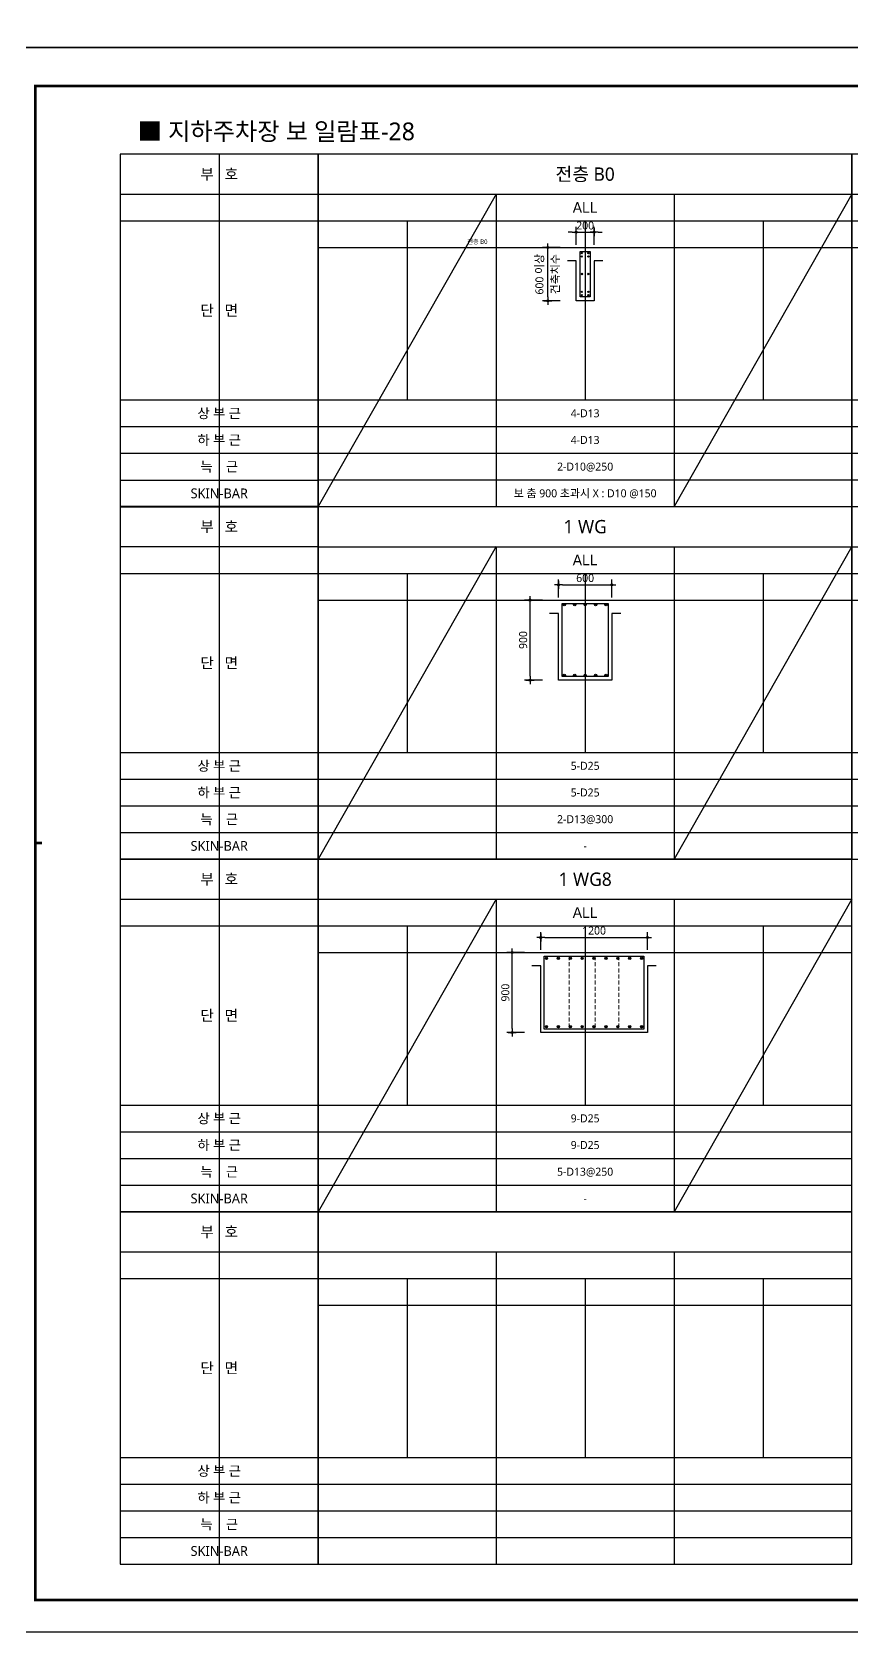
# Model space of a CAD drawing. Header units: millimetres. Extents: x 0 to 252030, y -124740 to 196020.
# Drawn here: x 25734 to 34953, y 53460 to 71452 of the extents above; entities that cross this region are included whole.
import ezdxf
from ezdxf.enums import TextEntityAlignment as Align

# ---------------------------------------------------------------- set-up
doc = ezdxf.new("R2010")
doc.units = ezdxf.units.MM
doc.header["$LTSCALE"] = 30
doc.linetypes.add('HID', pattern=[2.3, 1.5, -0.8])
doc.layers.get('DEFPOINTS').update_dxf_attribs({"color": 142})
for name, color, linetype in [('0-SEC1', 3, 'Continuous'), ('CON', 2, 'Continuous'), ('DIM', 7, 'Continuous'), ('S-철근', 3, 'Continuous'), ('SHEET', 7, 'Continuous'), ('TEXT', 6, 'Continuous'), ('TXT', 3, 'Continuous'), ('XR-FORM_(도룡동)$0$AA-SHEET', 9, 'Continuous'), ('XR-FORM_(도룡동)$0$Sheet', 7, 'Continuous'), ('XR-FORM_(도룡동)$0$Sheet-text', 3, 'Continuous'), ('XR-FORM_(도룡동)$0$TEXT', 3, 'Continuous')]:
    doc.layers.add(name, color=color, linetype=linetype)
for name, color, linetype, lineweight in [('SkinBar', 7, 'Continuous', 0), ('TableText(Body)', 7, 'Continuous', 0), ('TieBar', 7, 'HID', 0)]:
    doc.layers.add(name, color=color, linetype=linetype, lineweight=lineweight)
doc.styles.add('Cell Body', font='malgun.ttf')
doc.styles.get("Standard").update_dxf_attribs({"font": 'malgun.ttf'})
doc.styles.add('XR-FORM_(도룡동)$0$충북옥천_FORM$0$맑은고딕', font='malgun.ttf')
doc.styles.add('XR-FORM_(도룡동)$3$맑은고딕', font='malgun.ttf')
doc.styles.add('돋움', font='Dotum.ttf')
doc.styles.add('맑은 고딕', font='malgun.ttf')
doc.dimstyles.new('30NDIM', dxfattribs={"dimscale": 50, "dimtxt": 3, "dimasz": 1.5, "dimexe": 2, "dimexo": 6, "dimgap": 1, "dimtad": 1, "dimdec": 0, "dimrnd": 0.25, "dimzin": 0, "dimdsep": 46, "dimtxsty": 'Standard', "dimblk": 'Z_DOT', "dimcen": 5, "dimclrd": 256, "dimclre": 256, "dimclrt": 3, "dimadec": 0, "dimazin": 0, "dimtm": 1e-09, "dimtfac": 1, "dimtdec": 0, "dimtix": 1, "dimtmove": 2, "dimatfit": 1, "dimldrblk": 'Z_DOT', "dimfxl": 1, "dimtolj": 1, "dimtzin": 0, "dimarcsym": 0})

# ---------------------------------------------------------------- blocks, each defined once
blk = doc.blocks.new('XR-FORM_(도룡동)$0$S')
at = {"layer": 'XR-FORM_(도룡동)$0$Sheet'}
h = blk.add_hatch(color=6, dxfattribs=at)
edge = h.paths.add_edge_path()
edge.add_spline(control_points=[(76338, 15545), (76338, 15545), (76295, 15571), (76295, 15571), (76172, 15645), (76132, 15687), (76132, 15744), (76132, 15817), (76203, 15865), (76313, 15865), (76409, 15865), (76454, 15832), (76479, 15807), (76511, 15775), (76518, 15737), (76518, 15729), (76518, 15711), (76524, 15702), (76538, 15702), (76557, 15702), (76559, 15724), (76559, 15744), (76559, 15811), (76562, 15848), (76564, 15870), (76564, 15870), (76565, 15890), (76565, 15890), (76565, 15905), (76548, 15908), (76540, 15909), (76494, 15919), (76430, 15930), (76333, 15930), (76119, 15930), (75970, 15833), (75970, 15695), (75970, 15588), (76037, 15502), (76202, 15401), (76202, 15401), (76273, 15357), (76273, 15357), (76398, 15281), (76423, 15225), (76423, 15165), (76423, 15099), (76352, 15030), (76220, 15030), (76155, 15030), (76041, 15045), (76002, 15150), (75994, 15172), (75988, 15197), (75988, 15211), (75988, 15217), (75988, 15236), (75968, 15236), (75948, 15236), (75946, 15209), (75945, 15201), (75945, 15201), (75945, 15197), (75945, 15197), (75943, 15174), (75938, 15104), (75938, 15040), (75938, 15011), (75943, 15004), (75970, 14994), (76035, 14972), (76103, 14962), (76198, 14962), (76298, 14962), (76379, 14979), (76447, 15013), (76575, 15079), (76595, 15177), (76595, 15230), (76595, 15347), (76528, 15430), (76338, 15545)], knot_values=[0, 0, 0, 0, 1, 1, 1, 2, 2, 2, 3, 3, 3, 4, 4, 4, 5, 5, 5, 6, 6, 6, 7, 7, 7, 8, 8, 8, 9, 9, 9, 10, 10, 10, 11, 11, 11, 12, 12, 12, 13, 13, 13, 14, 14, 14, 15, 15, 15, 16, 16, 16, 17, 17, 17, 18, 18, 18, 19, 19, 19, 20, 20, 20, 21, 21, 21, 22, 22, 22, 23, 23, 23, 24, 24, 24, 25, 25, 25, 26, 26, 26, 27, 27, 27, 27], degree=3, periodic=0)
h = blk.add_hatch(color=6, dxfattribs=at)
edge = h.paths.add_edge_path()
edge.add_spline(control_points=[(77180, 15007), (77180, 15007), (77166, 15007), (77166, 15007), (77156, 15007), (77148, 15007), (77134, 15009), (77098, 15014), (77093, 15029), (77089, 15056), (77084, 15098), (77084, 15641), (77086, 15677), (77089, 15714), (77100, 15725), (77131, 15729), (77143, 15731), (77153, 15732), (77163, 15732), (77163, 15732), (77180, 15732), (77180, 15732), (77188, 15732), (77195, 15739), (77195, 15747), (77195, 15755), (77188, 15761), (77180, 15761), (77180, 15761), (76814, 15761), (76814, 15761), (76806, 15761), (76800, 15755), (76800, 15747), (76800, 15739), (76806, 15732), (76814, 15732), (76814, 15732), (76832, 15732), (76832, 15732), (76847, 15732), (76860, 15730), (76871, 15728), (76897, 15723), (76909, 15710), (76912, 15677), (76912, 15677), (76912, 15677), (76912, 15677), (76914, 15650), (76915, 15103), (76908, 15057), (76904, 15025), (76895, 15014), (76873, 15011), (76858, 15008), (76843, 15007), (76827, 15007), (76826, 15007), (76814, 15007), (76814, 15007), (76806, 15007), (76800, 15000), (76800, 14992), (76800, 14984), (76806, 14977), (76814, 14977), (76814, 14977), (77180, 14977), (77180, 14977), (77188, 14977), (77195, 14984), (77195, 14992), (77195, 15000), (77188, 15007), (77180, 15007)], knot_values=[0, 0, 0, 0, 1, 1, 1, 2, 2, 2, 3, 3, 3, 4, 4, 4, 5, 5, 5, 6, 6, 6, 7, 7, 7, 8, 8, 8, 9, 9, 9, 10, 10, 10, 11, 11, 11, 12, 12, 12, 13, 13, 13, 14, 14, 14, 15, 15, 15, 16, 16, 16, 17, 17, 17, 18, 18, 18, 19, 19, 19, 20, 20, 20, 21, 21, 21, 22, 22, 22, 23, 23, 23, 24, 24, 24, 25, 25, 25, 25], degree=3, periodic=0)
h = blk.add_hatch(color=6, dxfattribs=at)
edge = h.paths.add_edge_path()
edge.add_spline(control_points=[(78289, 15008), (78289, 15008), (78256, 15008), (78256, 15008), (78252, 15008), (78248, 15009), (78243, 15010), (78220, 15014), (78192, 15028), (78158, 15085), (78158, 15085), (77848, 15727), (77836, 15749), (77824, 15773), (77816, 15784), (77802, 15784), (77787, 15784), (77771, 15771), (77757, 15741), (77757, 15741), (77450, 15097), (77450, 15097), (77424, 15042), (77401, 15015), (77350, 15010), (77342, 15009), (77328, 15008), (77317, 15008), (77317, 15008), (77304, 15008), (77304, 15008), (77298, 15008), (77292, 15002), (77292, 14994), (77292, 14987), (77298, 14980), (77304, 14980), (77304, 14980), (77609, 14980), (77609, 14980), (77615, 14980), (77621, 14987), (77621, 14994), (77621, 15002), (77615, 15008), (77609, 15008), (77609, 15008), (77576, 15008), (77576, 15008), (77539, 15008), (77534, 15021), (77534, 15033), (77534, 15044), (77540, 15068), (77552, 15094), (77552, 15094), (77762, 15561), (77762, 15561), (77762, 15561), (78005, 15016), (78004, 15016), (78005, 15014), (78005, 15012), (78004, 15010), (78003, 15008), (78001, 15008), (77998, 15008), (77998, 15008), (77984, 15008), (77984, 15008), (77978, 15008), (77972, 15002), (77972, 14994), (77972, 14987), (77978, 14980), (77984, 14980), (77984, 14980), (78289, 14980), (78289, 14980), (78295, 14980), (78301, 14987), (78301, 14994), (78301, 15002), (78295, 15008), (78289, 15008)], knot_values=[0, 0, 0, 0, 1, 1, 1, 2, 2, 2, 3, 3, 3, 4, 4, 4, 5, 5, 5, 6, 6, 6, 7, 7, 7, 8, 8, 8, 9, 9, 9, 10, 10, 10, 11, 11, 11, 12, 12, 12, 13, 13, 13, 14, 14, 14, 15, 15, 15, 16, 16, 16, 17, 17, 17, 18, 18, 18, 19, 19, 19, 20, 20, 20, 21, 21, 21, 22, 22, 22, 23, 23, 23, 24, 24, 24, 25, 25, 25, 26, 26, 26, 27, 27, 27, 28, 28, 28, 28], degree=3, periodic=0)
h = blk.add_hatch(color=250, dxfattribs=at)
edge = h.paths.add_edge_path()
edge.add_spline(control_points=[(78762, 15355), (78740, 15355), (78721, 15354), (78721, 15339), (78721, 15329), (78732, 15327), (78739, 15326), (78739, 15326), (78761, 15325), (78768, 15325), (78956, 15325), (79092, 15431), (79092, 15577), (79092, 15629), (79059, 15678), (79025, 15703), (79003, 15719), (78945, 15762), (78781, 15762), (78781, 15762), (78772, 15762), (78771, 15762), (78771, 15762), (78376, 15762), (78376, 15762), (78367, 15762), (78360, 15756), (78360, 15748), (78360, 15740), (78367, 15734), (78376, 15734), (78376, 15734), (78423, 15734), (78423, 15734), (78429, 15733), (78435, 15733), (78438, 15732), (78480, 15725), (78488, 15709), (78491, 15677), (78491, 15677), (78491, 15677), (78491, 15677), (78493, 15651), (78494, 15108), (78487, 15062), (78481, 15030), (78474, 15013), (78453, 15010), (78437, 15007), (78422, 15006), (78407, 15006), (78406, 15006), (78396, 15006), (78396, 15006), (78387, 15006), (78380, 14999), (78380, 14991), (78380, 14983), (78387, 14977), (78396, 14977), (78396, 14977), (78791, 14977), (78791, 14977), (78800, 14977), (78807, 14983), (78807, 14991), (78807, 14999), (78800, 15006), (78791, 15006), (78791, 15006), (78781, 15006), (78781, 15006), (78761, 15006), (78733, 15008), (78715, 15010), (78681, 15013), (78672, 15031), (78668, 15061), (78662, 15105), (78662, 15684), (78662, 15690), (78662, 15699), (78664, 15704), (78669, 15705), (78679, 15708), (78707, 15709), (78729, 15709), (78757, 15709), (78810, 15704), (78857, 15670), (78924, 15623), (78931, 15562), (78931, 15520), (78931, 15418), (78833, 15355), (78762, 15355)], knot_values=[0, 0, 0, 0, 1, 1, 1, 2, 2, 2, 3, 3, 3, 4, 4, 4, 5, 5, 5, 6, 6, 6, 7, 7, 7, 8, 8, 8, 9, 9, 9, 10, 10, 10, 11, 11, 11, 12, 12, 12, 13, 13, 13, 14, 14, 14, 15, 15, 15, 16, 16, 16, 17, 17, 17, 18, 18, 18, 19, 19, 19, 20, 20, 20, 21, 21, 21, 22, 22, 22, 23, 23, 23, 24, 24, 24, 25, 25, 25, 26, 26, 26, 27, 27, 27, 28, 28, 28, 29, 29, 29, 30, 30, 30, 31, 31, 31, 32, 32, 32, 32], degree=3, periodic=0)
h = blk.add_hatch(color=250, dxfattribs=at)
edge = h.paths.add_edge_path()
edge.add_spline(control_points=[(79896, 15147), (79880, 15147), (79878, 15134), (79877, 15128), (79875, 15109), (79860, 15082), (79845, 15069), (79815, 15043), (79768, 15042), (79696, 15042), (79592, 15042), (79561, 15049), (79541, 15063), (79541, 15063), (79541, 15063), (79541, 15063), (79522, 15076), (79515, 15314), (79515, 15460), (79515, 15617), (79515, 15645), (79518, 15677), (79521, 15714), (79532, 15724), (79562, 15729), (79578, 15731), (79599, 15732), (79612, 15732), (79620, 15732), (79633, 15732), (79638, 15739), (79640, 15742), (79641, 15745), (79641, 15748), (79641, 15756), (79634, 15762), (79626, 15762), (79626, 15762), (79235, 15762), (79235, 15762), (79226, 15762), (79220, 15756), (79220, 15748), (79220, 15743), (79222, 15738), (79227, 15736), (79227, 15735), (79229, 15735), (79229, 15734), (79235, 15732), (79243, 15732), (79247, 15732), (79265, 15732), (79280, 15731), (79290, 15729), (79331, 15722), (79340, 15709), (79342, 15677), (79344, 15651), (79345, 15108), (79338, 15062), (79332, 15030), (79326, 15013), (79304, 15010), (79290, 15007), (79276, 15006), (79262, 15006), (79262, 15006), (79245, 15006), (79245, 15006), (79237, 15006), (79230, 14999), (79230, 14991), (79230, 14983), (79237, 14977), (79245, 14977), (79245, 14977), (79615, 14977), (79615, 14977), (79615, 14977), (79805, 14976), (79805, 14976), (79874, 14976), (79882, 14981), (79891, 15006), (79901, 15036), (79910, 15113), (79910, 15125), (79910, 15135), (79910, 15147), (79896, 15147)], knot_values=[0, 0, 0, 0, 1, 1, 1, 2, 2, 2, 3, 3, 3, 4, 4, 4, 5, 5, 5, 6, 6, 6, 7, 7, 7, 8, 8, 8, 9, 9, 9, 10, 10, 10, 11, 11, 11, 12, 12, 12, 13, 13, 13, 14, 14, 14, 15, 15, 15, 16, 16, 16, 17, 17, 17, 18, 18, 18, 19, 19, 19, 20, 20, 20, 21, 21, 21, 22, 22, 22, 23, 23, 23, 24, 24, 24, 25, 25, 25, 26, 26, 26, 27, 27, 27, 28, 28, 28, 29, 29, 29, 30, 30, 30, 30], degree=3, periodic=0)
h = blk.add_hatch(color=250, dxfattribs=at)
edge = h.paths.add_edge_path()
edge.add_spline(control_points=[(80974, 15008), (80974, 15008), (80942, 15008), (80942, 15008), (80937, 15008), (80933, 15009), (80928, 15010), (80905, 15014), (80878, 15028), (80843, 15085), (80843, 15085), (80533, 15727), (80521, 15749), (80509, 15773), (80501, 15784), (80487, 15784), (80472, 15784), (80457, 15771), (80442, 15741), (80442, 15741), (80135, 15097), (80135, 15097), (80109, 15042), (80086, 15015), (80035, 15010), (80027, 15009), (80013, 15008), (80002, 15008), (80002, 15008), (79989, 15008), (79989, 15008), (79983, 15008), (79977, 15002), (79977, 14994), (79977, 14987), (79983, 14980), (79989, 14980), (79989, 14980), (80294, 14980), (80294, 14980), (80300, 14980), (80306, 14987), (80306, 14994), (80306, 15002), (80300, 15008), (80294, 15008), (80294, 15008), (80261, 15008), (80261, 15008), (80224, 15008), (80219, 15021), (80219, 15033), (80219, 15044), (80225, 15068), (80237, 15094), (80237, 15094), (80447, 15561), (80447, 15561), (80447, 15561), (80690, 15016), (80690, 15016), (80690, 15014), (80690, 15012), (80689, 15010), (80688, 15008), (80686, 15008), (80683, 15008), (80683, 15008), (80669, 15008), (80669, 15008), (80663, 15008), (80657, 15002), (80657, 14994), (80657, 14987), (80663, 14980), (80669, 14980), (80669, 14980), (80974, 14980), (80974, 14980), (80980, 14980), (80986, 14987), (80986, 14994), (80986, 15002), (80980, 15008), (80974, 15008)], knot_values=[0, 0, 0, 0, 1, 1, 1, 2, 2, 2, 3, 3, 3, 4, 4, 4, 5, 5, 5, 6, 6, 6, 7, 7, 7, 8, 8, 8, 9, 9, 9, 10, 10, 10, 11, 11, 11, 12, 12, 12, 13, 13, 13, 14, 14, 14, 15, 15, 15, 16, 16, 16, 17, 17, 17, 18, 18, 18, 19, 19, 19, 20, 20, 20, 21, 21, 21, 22, 22, 22, 23, 23, 23, 24, 24, 24, 25, 25, 25, 26, 26, 26, 27, 27, 27, 28, 28, 28, 28], degree=3, periodic=0)
h = blk.add_hatch(color=250, dxfattribs=at)
edge = h.paths.add_edge_path()
edge.add_spline(control_points=[(81976, 15761), (81976, 15761), (81692, 15761), (81692, 15761), (81686, 15761), (81681, 15755), (81681, 15747), (81681, 15739), (81686, 15732), (81692, 15732), (81692, 15732), (81700, 15732), (81702, 15732), (81718, 15732), (81744, 15732), (81760, 15726), (81783, 15717), (81794, 15705), (81795, 15641), (81795, 15641), (81806, 15233), (81806, 15224), (81806, 15224), (81806, 15202), (81806, 15202), (81797, 15210), (81212, 15762), (81212, 15762), (81199, 15775), (81187, 15784), (81176, 15784), (81158, 15784), (81158, 15750), (81158, 15740), (81158, 15740), (81148, 15134), (81148, 15134), (81147, 15045), (81143, 15018), (81117, 15011), (81101, 15006), (81079, 15006), (81068, 15006), (81067, 15006), (81057, 15006), (81057, 15006), (81051, 15006), (81046, 14999), (81046, 14991), (81046, 14983), (81051, 14976), (81057, 14976), (81057, 14976), (81353, 14976), (81353, 14976), (81359, 14976), (81364, 14983), (81364, 14991), (81364, 14999), (81359, 15006), (81353, 15006), (81353, 15006), (81342, 15006), (81340, 15006), (81324, 15006), (81303, 15006), (81284, 15013), (81268, 15018), (81251, 15035), (81248, 15122), (81248, 15122), (81237, 15522), (81236, 15534), (81241, 15530), (81780, 15014), (81821, 14978), (81833, 14966), (81851, 14966), (81864, 14966), (81880, 14966), (81882, 14986), (81882, 15002), (81882, 15002), (81894, 15649), (81894, 15649), (81895, 15706), (81903, 15722), (81931, 15729), (81944, 15732), (81952, 15732), (81963, 15732), (81965, 15732), (81976, 15732), (81976, 15732), (81982, 15732), (81987, 15739), (81987, 15747), (81987, 15755), (81982, 15761), (81976, 15761)], knot_values=[0, 0, 0, 0, 1, 1, 1, 2, 2, 2, 3, 3, 3, 4, 4, 4, 5, 5, 5, 6, 6, 6, 7, 7, 7, 8, 8, 8, 9, 9, 9, 10, 10, 10, 11, 11, 11, 12, 12, 12, 13, 13, 13, 14, 14, 14, 15, 15, 15, 16, 16, 16, 17, 17, 17, 18, 18, 18, 19, 19, 19, 20, 20, 20, 21, 21, 21, 22, 22, 22, 23, 23, 23, 24, 24, 24, 25, 25, 25, 26, 26, 26, 27, 27, 27, 28, 28, 28, 29, 29, 29, 30, 30, 30, 31, 31, 31, 32, 32, 32, 33, 33, 33, 33], degree=3, periodic=0)
at = {"layer": 'DEFPOINTS'}
for p, q in [((75750, 52950), (82250, 52950)), ((75640, 52073), (82226, 52073)), ((76315, 52073), (76315, 20700)), ((82250, 51196), (75640, 51196)), ((82250, 50596), (75640, 50596)), ((82250, 49996), (75640, 49996)), ((82250, 49396), (75640, 49396)), ((82250, 48796), (75640, 48796)), ((82250, 48196), (75640, 48196)), ((82250, 47596), (75640, 47596)), ((82250, 46996), (75640, 46996)), ((82250, 46396), (75640, 46396)), ((82250, 45796), (75640, 45796)), ((82250, 45196), (75640, 45196)), ((82250, 44596), (75640, 44596)), ((82250, 43996), (75640, 43996)), ((82250, 43396), (75640, 43396)), ((82250, 42796), (75640, 42796)), ((82250, 42196), (75640, 42196)), ((82250, 41596), (75640, 41596)), ((82250, 40996), (75640, 40996)), ((82250, 40396), (75640, 40396)), ((82250, 39796), (75640, 39796)), ((82250, 39196), (75640, 39196)), ((82250, 38596), (75640, 38596)), ((82250, 37996), (75640, 37996)), ((82250, 37396), (75640, 37396)), ((82250, 36796), (75640, 36796)), ((82250, 36196), (75640, 36196)), ((82250, 35596), (75640, 35596)), ((82250, 34996), (75640, 34996)), ((82250, 34396), (75640, 34396)), ((82250, 33796), (75640, 33796)), ((82250, 33196), (75640, 33196)), ((82250, 32596), (75640, 32596)), ((82250, 31996), (75640, 31996)), ((82250, 31396), (75640, 31396)), ((82250, 30796), (75640, 30796)), ((82250, 30196), (75640, 30196)), ((82250, 29596), (75640, 29596)), ((82250, 28996), (75640, 28996)), ((82250, 28396), (75640, 28396)), ((82250, 27796), (75640, 27796)), ((82250, 27196), (75640, 27196)), ((82250, 26596), (75640, 26596)), ((82250, 25996), (75640, 25996)), ((82250, 25396), (75640, 25396)), ((82250, 24796), (75640, 24796)), ((82250, 24196), (75640, 24196)), ((82250, 23596), (75640, 23596)), ((82250, 22996), (75640, 22996)), ((82250, 22396), (75640, 22396)), ((82250, 21796), (75640, 21796)), ((82250, 21196), (75640, 21196)), ((80950, 1706), (75640, 1706))]:
    blk.add_line(p, q, dxfattribs=at)
at = {"layer": 'XR-FORM_(도룡동)$0$AA-SHEET', "const_width": 99.9}
blk.add_lwpolyline([(75750, 52950), (82250, 52950)], dxfattribs=at)
at = {"layer": 'XR-FORM_(도룡동)$0$Sheet'}
for p, q in [((75590, 20700), (82204, 20700)), ((76490, 20700), (76490, 16700)), ((77590, 20700), (77590, 16700)), ((79575, 20700), (79575, 16700)), ((80450, 20700), (80450, 16700)), ((81325, 20700), (81325, 16700)), ((75640, 19700), (82254, 19700)), ((75640, 18700), (82254, 18700)), ((75640, 17700), (82254, 17700)), ((78945, 7700), (78945, 2500)), ((75640, 6400), (82250, 6400)), ((75640, 5100), (82250, 5100)), ((75640, 3800), (82250, 3800)), ((76591, 3798), (76591, 2500)), ((76591, 3149), (78945, 3149)), ((75640, 2500), (82250, 2500)), ((80950, 2500), (80950, 1200))]:
    blk.add_line(p, q, dxfattribs=at)
at = {"layer": 'XR-FORM_(도룡동)$0$Sheet', "const_width": 100}
blk.add_lwpolyline([(1850, 57950), (82250, 57950), (82250, 1200), (1850, 1200)], close=True, dxfattribs=at)
at = {"layer": 'XR-FORM_(도룡동)$0$Sheet', "linetype": 'Continuous', "const_width": 100}
for points in [[(38745, 57950), (38745, 57700)], [(2100, 29575), (1850, 29575)], [(75640, 29575), (75390, 29575)], [(38745, 1846), (38745, 1200)]]:
    blk.add_lwpolyline(points, dxfattribs=at)
at = {"layer": 'XR-FORM_(도룡동)$0$Sheet', "const_width": 100}
for points in [[(75640, 57950), (75640, 1200)], [(75640, 52950), (82250, 52950)], [(75640, 16700), (82250, 16700)], [(75640, 11700), (82250, 11700)], [(75640, 9700), (82250, 9700)], [(75640, 7700), (82250, 7700)]]:
    blk.add_lwpolyline(points, dxfattribs=at)
at = {"layer": 'XR-FORM_(도룡동)$0$Sheet'}
for points in [[(76065, 20589), (75650, 19869), (76481, 19869)], [(76065, 19589), (75650, 18869), (76481, 18869)], [(76065, 18589), (75650, 17869), (76481, 17869)]]:
    blk.add_lwpolyline(points, close=True, dxfattribs=at)
at = {"layer": 'XR-FORM_(도룡동)$0$Sheet', "color": 3, "const_width": 28}
for points in [[(76026, 13508), (76026, 13172)], [(76466, 13508), (76466, 13172)]]:
    blk.add_lwpolyline(points, dxfattribs=at)
at = {"layer": 'DEFPOINTS', "style": 'XR-FORM_(도룡동)$3$맑은고딕'}
blk.add_text('2', height=400, dxfattribs=at).set_placement((82126, 52273), align=Align.MIDDLE_RIGHT)
blk.add_text('text 1.2', height=240, dxfattribs=at).set_placement((80599, 50202))
blk.add_text('도 면 명', height=400, dxfattribs=at).set_placement((78996, 8633), align=Align.MIDDLE_CENTER)
at = {"layer": 'XR-FORM_(도룡동)$0$Sheet', "style": 'XR-FORM_(도룡동)$3$맑은고딕'}
for s, height, p in [('PROJECT TITLE', 220, (75890, 57600)), ('PROJECT TITLE', 200, (75890, 11350)), ('DRAWING TITLE', 200, (75890, 9350)), ('ISSUE DATE', 200, (75890, 7350)), ('APPROVED', 200, (79195, 7350)), ('PROJECT NO. ', 200, (75890, 6050)), ('CHECKED 2 ', 200, (79195, 6050)), ('ENGINEER', 200, (75890, 4750)), ('CHECKED 1 ', 200, (79195, 4750)), ('SCALE', 200, (75730, 3450)), ('DRAWN', 200, (79195, 3450)), ('DRAWING NO.', 200, (75890, 2150)), ('REV.', 200, (81250, 2150))]:
    blk.add_text(s, height=height, dxfattribs=at).set_placement(p)
for s, height, p in [('2', 240, (76059, 20140)), ('1', 240, (76059, 19140)), ('0', 240, (76059, 18140)), (' REV.', 220, (76090, 17200)), ('DATE', 220, (77090, 17200)), ('DESCRIPTION', 220, (78632, 17200)), ('BY', 220, (80062, 17200)), ('BY', 220, (80938, 17200)), ('APP', 220, (81812, 17200))]:
    blk.add_text(s, height=height, dxfattribs=at).set_placement(p, align=Align.MIDDLE)
at = {"layer": 'XR-FORM_(도룡동)$0$Sheet', "color": 3, "style": 'XR-FORM_(도룡동)$3$맑은고딕', "width": 1.2}
blk.add_text('A R C H I T E C T S  &  P L A N N E R S', height=200, dxfattribs=at).set_placement((78947, 14500), align=Align.MIDDLE_CENTER)
at = {"layer": 'XR-FORM_(도룡동)$0$Sheet', "color": 3, "style": 'XR-FORM_(도룡동)$3$맑은고딕'}
blk.add_text('주 시아플랜건축', height=280, dxfattribs=at).set_placement((76057, 13372), align=Align.MIDDLE_LEFT)
at = {"layer": 'XR-FORM_(도룡동)$0$Sheet', "color": 3, "style": 'XR-FORM_(도룡동)$3$맑은고딕', "width": 0.65}
for s, p in [('서울특별시 강남구 언주로30길 13, C동 16층(도곡동)', (75966, 12833)), ('Tel 02-570-1004 Fax 02-570-1003 www.siaplan.com', (75966, 12333))]:
    blk.add_text(s, height=280, dxfattribs=at).set_placement(p, align=Align.MIDDLE_LEFT)
at = {"layer": 'XR-FORM_(도룡동)$0$Sheet-text', "style": 'XR-FORM_(도룡동)$3$맑은고딕'}
blk.add_text('* NOTE', height=400, dxfattribs=at).set_placement((75881, 51550), align=Align.MIDDLE_LEFT)
at = {"layer": 'XR-FORM_(도룡동)$0$TEXT'}
for s, height, style, p in [('2026. 04', 300, 'XR-FORM_(도룡동)$3$맑은고딕', (77247, 6870)), ('A1 : ', 250, 'XR-FORM_(도룡동)$0$충북옥천_FORM$0$맑은고딕', (77179, 3474)), ('A3 : ', 250, 'XR-FORM_(도룡동)$0$충북옥천_FORM$0$맑은고딕', (77179, 2825))]:
    blk.add_text(s, height=height, dxfattribs=dict(at, style=style)).set_placement(p, align=Align.MIDDLE_CENTER)
at = {"layer": 'XR-FORM_(도룡동)$0$TEXT', "style": 'XR-FORM_(도룡동)$3$맑은고딕'}
blk.add_text('양희범,황정현', height=300, dxfattribs=at).set_placement((80649, 6901), align=Align.MIDDLE)
blk = doc.blocks.new('XR-FORM_(도룡동)', base_point=(101.33, -56114.51))
at = {"layer": 'DEFPOINTS'}
blk.add_lwpolyline([(0, 0), (420, 0), (420, 297), (0, 297)], close=True, dxfattribs=at)
at = {"xscale": 0.005, "yscale": 0.005, "zscale": 0.005}
blk.add_blockref('XR-FORM_(도룡동)$0$S', (-0.25, 0), dxfattribs=at)
blk = doc.blocks.new('*U160')
at = {"layer": 'DEFPOINTS'}
for p, q in [((-1114, 5286), (-1114, 1321)), ((-2229, 4536), (0, 4536))]:
    blk.add_line(p, q, dxfattribs=at)
at = {"layer": 'SHEET'}
blk.add_line((-2229, 4836), (0, 4836), dxfattribs=at)
at = {"layer": 'SHEET', "color": 6}
for p, q in [((-2229, 2521), (0, 2521)), ((-2229, 2221), (0, 2221)), ((-2229, 1921), (0, 1921)), ((-2229, 1621), (0, 1621))]:
    blk.add_line(p, q, dxfattribs=at)
at = {"layer": 'SHEET'}
blk.add_lwpolyline([(0, 5286), (-2229, 5286), (-2229, 1321), (0, 1321)], close=True, dxfattribs=at)
at = {"layer": 'TXT', "style": '맑은 고딕'}
for s, height, p in [('부   호', 120, (-1114, 5061)), ('단   면', 120, (-1114, 3529)), ('상 부 근', 110, (-1114, 2371)), ('하 부 근', 110, (-1114, 2071)), ('늑    근', 110, (-1114, 1771)), ('SKIN-BAR', 110, (-1114, 1471))]:
    blk.add_text(s, height=height, dxfattribs=at).set_placement(p, align=Align.MIDDLE_CENTER)
blk = doc.blocks.new('4등분')
at = {"layer": 'DEFPOINTS'}
for p, q in [((1000, 3214), (1000, 1200)), ((3000, 3214), (3000, 1200)), ((5000, 3214), (5000, 1200)), ((0, 2914), (6000, 2914))]:
    blk.add_line(p, q, dxfattribs=at)
at = {"layer": 'SHEET'}
blk.add_line((0, 3514), (6000, 3514), dxfattribs=at)
at = {"layer": 'SHEET', "color": 6}
for p, q in [((2000, 3514), (2000, 0)), ((4000, 3514), (4000, 0)), ((0, 3214), (6000, 3214)), ((0, 1200), (6000, 1200)), ((0, 900), (6000, 900)), ((0, 600), (6000, 600)), ((0, 300), (6000, 300))]:
    blk.add_line(p, q, dxfattribs=at)
at = {"layer": 'SHEET'}
blk.add_lwpolyline([(6000, 3964), (0, 3964), (0, 0), (6000, 0)], close=True, dxfattribs=at)
blk = doc.blocks.new('Z_DOT')
at = {"layer": 'DIM', "color": 0}
for p, q in [((-1, 0), (1, 0)), ((0, -1), (0, 1))]:
    blk.add_line(p, q, dxfattribs=at)
for radius in [0.25, 0.125]:
    blk.add_circle((0, 0), radius, dxfattribs=at)
blk = doc.blocks.new('*D1003')
at = {"layer": 'DEFPOINTS', "color": 0, "transparency": 16777216}
for p in [(32053, 69200), (31853, 68879), (32053, 68879)]:
    blk.add_point(p, dxfattribs=at)
at = {"layer": 'DIM', "lineweight": -2, "transparency": 16777216}
for p, q in [((31808, 69200), (31763, 69200)), ((31853, 69059), (31853, 69260)), ((31853, 69200), (32053, 69200)), ((32053, 69059), (32053, 69260)), ((32098, 69200), (32143, 69200))]:
    blk.add_line(p, q, dxfattribs=at)
at = {"layer": 'DIM', "lineweight": -2, "transparency": 16777216, "xscale": 45, "yscale": 45, "zscale": 45}
blk.add_blockref('Z_DOT', (31853, 69200), dxfattribs=at)
at = {"layer": 'DIM', "lineweight": -2, "transparency": 16777216, "xscale": 45, "yscale": 45, "zscale": 45, "rotation": 180}
blk.add_blockref('Z_DOT', (32053, 69200), dxfattribs=at)
at = {"layer": 'DIM', "color": 3, "transparency": 16777216, "insert": (31953, 69276), "char_height": 90, "attachment_point": 5}
blk.add_mtext('\\A1;200', dxfattribs=at)
blk = doc.blocks.new('*D1004')
at = {"layer": 'DEFPOINTS', "color": 0, "transparency": 16777216}
for p in [(31533, 69029), (31853, 69029), (31853, 68429)]:
    blk.add_point(p, dxfattribs=at)
at = {"layer": 'DIM', "lineweight": -2, "transparency": 16777216}
for p, q in [((31673, 69029), (31473, 69029)), ((31533, 68474), (31533, 68984)), ((31673, 68429), (31473, 68429))]:
    blk.add_line(p, q, dxfattribs=at)
at = {"layer": 'DIM', "lineweight": -2, "transparency": 16777216, "xscale": 45, "yscale": 45, "zscale": 45}
for p, rotation in [((31533, 69029), 90), ((31533, 68429), 270)]:
    blk.add_blockref('Z_DOT', p, dxfattribs=dict(at, rotation=rotation))
at = {"layer": 'DIM', "color": 3, "transparency": 16777216, "char_height": 90, "attachment_point": 5, "rotation": 90}
for s, insert in [('\\A1;600 이상', (31444, 68729)), ('\\A1;건축치수', (31622, 68729))]:
    blk.add_mtext(s, dxfattribs=dict(at, insert=insert))
blk = doc.blocks.new('*D1005')
at = {"layer": 'DEFPOINTS', "color": 0, "transparency": 16777216}
for p in [(32253, 65235), (31653, 64915), (32253, 64915)]:
    blk.add_point(p, dxfattribs=at)
at = {"layer": 'DIM', "lineweight": -2, "transparency": 16777216}
for p, q in [((31653, 65095), (31653, 65295)), ((31698, 65235), (32208, 65235)), ((32253, 65095), (32253, 65295))]:
    blk.add_line(p, q, dxfattribs=at)
at = {"layer": 'DIM', "lineweight": -2, "transparency": 16777216, "xscale": 45, "yscale": 45, "zscale": 45, "rotation": 180}
blk.add_blockref('Z_DOT', (31653, 65235), dxfattribs=at)
at = {"layer": 'DIM', "lineweight": -2, "transparency": 16777216, "xscale": 45, "yscale": 45, "zscale": 45}
blk.add_blockref('Z_DOT', (32253, 65235), dxfattribs=at)
at = {"layer": 'DIM', "color": 3, "transparency": 16777216, "insert": (31953, 65312), "char_height": 90, "attachment_point": 5}
blk.add_mtext('\\A1;600', dxfattribs=at)
blk = doc.blocks.new('*D1006')
at = {"layer": 'DEFPOINTS', "color": 0, "transparency": 16777216}
for p in [(31333, 65065), (31653, 65065), (31653, 64165)]:
    blk.add_point(p, dxfattribs=at)
at = {"layer": 'DIM', "lineweight": -2, "transparency": 16777216}
for p, q in [((31473, 65065), (31273, 65065)), ((31333, 64210), (31333, 65020)), ((31473, 64165), (31273, 64165))]:
    blk.add_line(p, q, dxfattribs=at)
at = {"layer": 'DIM', "lineweight": -2, "transparency": 16777216, "xscale": 45, "yscale": 45, "zscale": 45}
for p, rotation in [((31333, 65065), 90), ((31333, 64165), 270)]:
    blk.add_blockref('Z_DOT', p, dxfattribs=dict(at, rotation=rotation))
at = {"layer": 'DIM', "color": 3, "transparency": 16777216, "insert": (31256, 64615), "char_height": 90, "attachment_point": 5, "rotation": 90}
blk.add_mtext('\\A1;900', dxfattribs=at)
blk = doc.blocks.new('*D1011')
at = {"layer": 'DEFPOINTS', "color": 0, "transparency": 16777216}
for p in [(32653, 61271), (31453, 60950), (32653, 60950)]:
    blk.add_point(p, dxfattribs=at)
at = {"layer": 'DIM', "lineweight": -2, "transparency": 16777216}
for p, q in [((31453, 61130), (31453, 61331)), ((31498, 61271), (32608, 61271)), ((32653, 61130), (32653, 61331))]:
    blk.add_line(p, q, dxfattribs=at)
at = {"layer": 'DIM', "lineweight": -2, "transparency": 16777216, "xscale": 45, "yscale": 45, "zscale": 45, "rotation": 180}
blk.add_blockref('Z_DOT', (31453, 61271), dxfattribs=at)
at = {"layer": 'DIM', "lineweight": -2, "transparency": 16777216, "xscale": 45, "yscale": 45, "zscale": 45}
blk.add_blockref('Z_DOT', (32653, 61271), dxfattribs=at)
at = {"layer": 'DIM', "color": 3, "transparency": 16777216, "insert": (32053, 61347), "char_height": 90, "attachment_point": 5}
blk.add_mtext('\\A1;1200', dxfattribs=at)
blk = doc.blocks.new('*D1012')
at = {"layer": 'DEFPOINTS', "color": 0, "transparency": 16777216}
for p in [(31133, 61100), (31453, 61100), (31453, 60200)]:
    blk.add_point(p, dxfattribs=at)
at = {"layer": 'DIM', "lineweight": -2, "transparency": 16777216}
for p, q in [((31273, 61100), (31073, 61100)), ((31133, 60245), (31133, 61055)), ((31273, 60200), (31073, 60200))]:
    blk.add_line(p, q, dxfattribs=at)
at = {"layer": 'DIM', "lineweight": -2, "transparency": 16777216, "xscale": 45, "yscale": 45, "zscale": 45}
for p, rotation in [((31133, 61100), 90), ((31133, 60200), 270)]:
    blk.add_blockref('Z_DOT', p, dxfattribs=dict(at, rotation=rotation))
at = {"layer": 'DIM', "color": 3, "transparency": 16777216, "insert": (31056, 60650), "char_height": 90, "attachment_point": 5, "rotation": 90}
blk.add_mtext('\\A1;900', dxfattribs=at)

msp = doc.modelspace()

# ---------------------------------------------------------------- hatches: boundary and pattern name
at = {"layer": 'S-철근'}
h = msp.add_hatch(color=256, dxfattribs=at)
edge = h.paths.add_edge_path()
edge.add_arc((31916.50013, 68965.99992), 6.34999, 0, 180)
edge.add_arc((31916.50013, 68965.99992), 6.34999, 180, 360)
h = msp.add_hatch(color=256, dxfattribs=at)
edge = h.paths.add_edge_path()
edge.add_arc((31916.50013, 68927.99992), 6.34999, 180, 360, ccw=False)
edge.add_arc((31916.50013, 68927.99992), 6.34999, 0, 180, ccw=False)
h = msp.add_hatch(color=256, dxfattribs=at)
edge = h.paths.add_edge_path()
edge.add_arc((31989.50013, 68965.99992), 6.34999, 0, 180)
edge.add_arc((31989.50013, 68965.99992), 6.34999, 180, 360)
h = msp.add_hatch(color=256, dxfattribs=at)
edge = h.paths.add_edge_path()
edge.add_arc((31989.50013, 68927.99992), 6.34999, 180, 360, ccw=False)
edge.add_arc((31989.50013, 68927.99992), 6.34999, 0, 180, ccw=False)
h = msp.add_hatch(color=256, dxfattribs=at)
edge = h.paths.add_edge_path()
edge.add_arc((31916.50013, 68530.99992), 6.34999, 0, 180)
edge.add_arc((31916.50013, 68530.99992), 6.34999, 180, 360)
h = msp.add_hatch(color=256, dxfattribs=at)
edge = h.paths.add_edge_path()
edge.add_arc((31916.50013, 68492.99992), 6.34999, 0, 180)
edge.add_arc((31916.50013, 68492.99992), 6.34999, 180, 360)
h = msp.add_hatch(color=256, dxfattribs=at)
edge = h.paths.add_edge_path()
edge.add_arc((31989.50013, 68530.99992), 6.34999, 0, 180)
edge.add_arc((31989.50013, 68530.99992), 6.34999, 180, 360)
h = msp.add_hatch(color=256, dxfattribs=at)
edge = h.paths.add_edge_path()
edge.add_arc((31989.50013, 68492.99992), 6.34999, 0, 180)
edge.add_arc((31989.50013, 68492.99992), 6.34999, 180, 360)
h = msp.add_hatch(color=256, dxfattribs=at)
edge = h.paths.add_edge_path()
edge.add_arc((31718.40013, 65012.29992), 12.7, 180, 360, ccw=False)
edge.add_arc((31718.40013, 65012.29992), 12.7, 0, 180, ccw=False)
h = msp.add_hatch(color=256, dxfattribs=at)
edge = h.paths.add_edge_path()
edge.add_arc((31835.70013, 65012.29992), 12.7, 180, 360, ccw=False)
edge.add_arc((31835.70013, 65012.29992), 12.7, 0, 180, ccw=False)
h = msp.add_hatch(color=256, dxfattribs=at)
edge = h.paths.add_edge_path()
edge.add_arc((31953.00013, 65012.29992), 12.7, 180, 360, ccw=False)
edge.add_arc((31953.00013, 65012.29992), 12.7, 0, 180, ccw=False)
h = msp.add_hatch(color=256, dxfattribs=at)
edge = h.paths.add_edge_path()
edge.add_arc((32070.30013, 65012.29992), 12.7, 180, 360, ccw=False)
edge.add_arc((32070.30013, 65012.29992), 12.7, 0, 180, ccw=False)
h = msp.add_hatch(color=256, dxfattribs=at)
edge = h.paths.add_edge_path()
edge.add_arc((32187.60013, 65012.29992), 12.7, 180, 360, ccw=False)
edge.add_arc((32187.60013, 65012.29992), 12.7, 0, 180, ccw=False)
h = msp.add_hatch(color=256, dxfattribs=at)
edge = h.paths.add_edge_path()
edge.add_arc((31718.40013, 64217.69992), 12.7, 0, 180)
edge.add_arc((31718.40013, 64217.69992), 12.7, 180, 360)
h = msp.add_hatch(color=256, dxfattribs=at)
edge = h.paths.add_edge_path()
edge.add_arc((31835.70013, 64217.69992), 12.7, 0, 180)
edge.add_arc((31835.70013, 64217.69992), 12.7, 180, 360)
h = msp.add_hatch(color=256, dxfattribs=at)
edge = h.paths.add_edge_path()
edge.add_arc((31953.00013, 64217.69992), 12.7, 0, 180)
edge.add_arc((31953.00013, 64217.69992), 12.7, 180, 360)
h = msp.add_hatch(color=256, dxfattribs=at)
edge = h.paths.add_edge_path()
edge.add_arc((32070.30013, 64217.69992), 12.7, 0, 180)
edge.add_arc((32070.30013, 64217.69992), 12.7, 180, 360)
h = msp.add_hatch(color=256, dxfattribs=at)
edge = h.paths.add_edge_path()
edge.add_arc((32187.60013, 64217.69992), 12.7, 0, 180)
edge.add_arc((32187.60013, 64217.69992), 12.7, 180, 360)
h = msp.add_hatch(color=256, dxfattribs=at)
edge = h.paths.add_edge_path()
edge.add_arc((31518.40013, 61035.09992), 12.7, 0, 180)
edge.add_arc((31518.40013, 61035.09992), 12.7, 180, 360)
h = msp.add_hatch(color=256, dxfattribs=at)
edge = h.paths.add_edge_path()
edge.add_arc((31652.05013, 61035.09992), 12.7, 0, 180)
edge.add_arc((31652.05013, 61035.09992), 12.7, 180, 360)
h = msp.add_hatch(color=256, dxfattribs=at)
edge = h.paths.add_edge_path()
edge.add_arc((31785.70013, 61035.09992), 12.7, 0, 180)
edge.add_arc((31785.70013, 61035.09992), 12.7, 180, 360)
h = msp.add_hatch(color=256, dxfattribs=at)
edge = h.paths.add_edge_path()
edge.add_arc((31919.35013, 61035.09992), 12.7, 0, 180)
edge.add_arc((31919.35013, 61035.09992), 12.7, 180, 360)
h = msp.add_hatch(color=256, dxfattribs=at)
edge = h.paths.add_edge_path()
edge.add_arc((32053.00013, 61035.09992), 12.7, 0, 180)
edge.add_arc((32053.00013, 61035.09992), 12.7, 180, 360)
h = msp.add_hatch(color=256, dxfattribs=at)
edge = h.paths.add_edge_path()
edge.add_arc((32186.65013, 61035.09992), 12.7, 0, 180)
edge.add_arc((32186.65013, 61035.09992), 12.7, 180, 360)
h = msp.add_hatch(color=256, dxfattribs=at)
edge = h.paths.add_edge_path()
edge.add_arc((32320.30013, 61035.09992), 12.7, 0, 180)
edge.add_arc((32320.30013, 61035.09992), 12.7, 180, 360)
h = msp.add_hatch(color=256, dxfattribs=at)
edge = h.paths.add_edge_path()
edge.add_arc((32453.95013, 61035.09992), 12.7, 0, 180)
edge.add_arc((32453.95013, 61035.09992), 12.7, 180, 360)
h = msp.add_hatch(color=256, dxfattribs=at)
edge = h.paths.add_edge_path()
edge.add_arc((32587.60013, 61035.09992), 12.7, 0, 180)
edge.add_arc((32587.60013, 61035.09992), 12.7, 180, 360)
h = msp.add_hatch(color=256, dxfattribs=at)
edge = h.paths.add_edge_path()
edge.add_arc((31518.40013, 60265.89992), 12.7, 0, 180)
edge.add_arc((31518.40013, 60265.89992), 12.7, 180, 360)
h = msp.add_hatch(color=256, dxfattribs=at)
edge = h.paths.add_edge_path()
edge.add_arc((31652.05013, 60265.89992), 12.7, 0, 180)
edge.add_arc((31652.05013, 60265.89992), 12.7, 180, 360)
h = msp.add_hatch(color=256, dxfattribs=at)
edge = h.paths.add_edge_path()
edge.add_arc((31785.70013, 60265.89992), 12.7, 0, 180)
edge.add_arc((31785.70013, 60265.89992), 12.7, 180, 360)
h = msp.add_hatch(color=256, dxfattribs=at)
edge = h.paths.add_edge_path()
edge.add_arc((31919.35013, 60265.89992), 12.7, 0, 180)
edge.add_arc((31919.35013, 60265.89992), 12.7, 180, 360)
h = msp.add_hatch(color=256, dxfattribs=at)
edge = h.paths.add_edge_path()
edge.add_arc((32053.00013, 60265.89992), 12.7, 0, 180)
edge.add_arc((32053.00013, 60265.89992), 12.7, 180, 360)
h = msp.add_hatch(color=256, dxfattribs=at)
edge = h.paths.add_edge_path()
edge.add_arc((32186.65013, 60265.89992), 12.7, 0, 180)
edge.add_arc((32186.65013, 60265.89992), 12.7, 180, 360)
h = msp.add_hatch(color=256, dxfattribs=at)
edge = h.paths.add_edge_path()
edge.add_arc((32320.30013, 60265.89992), 12.7, 0, 180)
edge.add_arc((32320.30013, 60265.89992), 12.7, 180, 360)
h = msp.add_hatch(color=256, dxfattribs=at)
edge = h.paths.add_edge_path()
edge.add_arc((32453.95013, 60265.89992), 12.7, 0, 180)
edge.add_arc((32453.95013, 60265.89992), 12.7, 180, 360)
h = msp.add_hatch(color=256, dxfattribs=at)
edge = h.paths.add_edge_path()
edge.add_arc((32587.60013, 60265.89992), 12.7, 0, 180)
edge.add_arc((32587.60013, 60265.89992), 12.7, 180, 360)

# ---------------------------------------------------------------- linework, layer by layer
at = {"layer": 'CON', "color": 8}
for p, q in [((31753.00013, 69029.49992), (32153.00013, 69029.49992)), ((31553.00013, 65064.99992), (32353.00013, 65064.99992)), ((31353.00013, 61100.49992), (32753.00013, 61100.49992))]:
    msp.add_line(p, q, dxfattribs=at)
for points in [[(32153.00013, 68879.49992), (32053.00013, 68879.49992), (32053.00013, 68429.49992), (31853.00013, 68429.49992), (31853.00013, 68879.49992), (31753.00013, 68879.49992)], [(32353.00013, 64914.99992), (32253.00013, 64914.99992), (32253.00013, 64164.99992), (31653.00013, 64164.99992), (31653.00013, 64914.99992), (31553.00013, 64914.99992)], [(32753.00013, 60950.49992), (32653.00013, 60950.49992), (32653.00013, 60200.49992), (31453.00013, 60200.49992), (31453.00013, 60950.49992), (31353.00013, 60950.49992)]]:
    msp.add_lwpolyline(points, dxfattribs=at)
at = {"layer": 'S-철근'}
for points in [[(31897.42013, 68473.91992), (31897.42013, 68985.07992), (32008.58013, 68985.07992), (32008.58013, 68473.91992), (31897.42013, 68473.91992)], [(31693.00013, 64204.99992), (31693.00013, 65024.99992), (32213.00013, 65024.99992), (32213.00013, 64204.99992), (31693.00013, 64204.99992)], [(31493.00013, 60240.49992), (31493.00013, 61060.49992), (32613.00013, 61060.49992), (32613.00013, 60240.49992), (31493.00013, 60240.49992)]]:
    msp.add_lwpolyline(points, dxfattribs=at)
for centre, radius in [((31916.50013, 68965.99992), 6.34999), ((31916.50013, 68927.99992), 6.34999), ((31989.50013, 68965.99992), 6.34999), ((31989.50013, 68927.99992), 6.34999), ((31916.50013, 68530.99992), 6.34999), ((31916.50013, 68492.99992), 6.34999), ((31989.50013, 68530.99992), 6.34999), ((31989.50013, 68492.99992), 6.34999), ((31718.40013, 65012.29992), 12.7), ((31835.70013, 65012.29992), 12.7), ((31953.00013, 65012.29992), 12.7), ((32070.30013, 65012.29992), 12.7), ((32187.60013, 65012.29992), 12.7), ((31718.40013, 64217.69992), 12.7), ((31835.70013, 64217.69992), 12.7), ((31953.00013, 64217.69992), 12.7), ((32070.30013, 64217.69992), 12.7), ((32187.60013, 64217.69992), 12.7), ((31518.40013, 61035.09992), 12.7), ((31652.05013, 61035.09992), 12.7), ((31785.70013, 61035.09992), 12.7), ((31919.35013, 61035.09992), 12.7), ((32053.00013, 61035.09992), 12.7), ((32186.65013, 61035.09992), 12.7), ((32320.30013, 61035.09992), 12.7), ((32453.95013, 61035.09992), 12.7), ((32587.60013, 61035.09992), 12.7), ((31518.40013, 60265.89992), 12.7), ((31652.05013, 60265.89992), 12.7), ((31785.70013, 60265.89992), 12.7), ((31919.35013, 60265.89992), 12.7), ((32053.00013, 60265.89992), 12.7), ((32186.65013, 60265.89992), 12.7), ((32320.30013, 60265.89992), 12.7), ((32453.95013, 60265.89992), 12.7), ((32587.60013, 60265.89992), 12.7)]:
    msp.add_circle(centre, radius, dxfattribs=at)
at = {"layer": 'SHEET'}
for p, q in [((30953.00013, 69629.49992), (28953.00013, 66114.99992)), ((34953.00013, 69629.49992), (32953.00013, 66114.99992)), ((30953.00013, 65664.99992), (28953.00013, 62150.49992)), ((34953.00013, 65664.99992), (32953.00013, 62150.49992)), ((30953.00013, 61700.49992), (28953.00013, 58185.99992)), ((34953.00013, 61700.49992), (32953.00013, 58185.99992))]:
    msp.add_line(p, q, dxfattribs=at)
at = {"layer": 'SkinBar'}
for points in [[(31906.95013, 68739.04992), (31926.05013, 68719.94992)], [(31906.95013, 68719.94992), (31926.05013, 68739.04992)], [(31999.05013, 68739.04992), (31979.95013, 68719.94992)], [(31999.05013, 68719.94992), (31979.95013, 68739.04992)]]:
    msp.add_lwpolyline(points, dxfattribs=at)
at = {"layer": 'TieBar'}
for p, q in [((31773.00013, 61060.49992), (31773.00013, 60240.49992)), ((32065.70013, 61060.49992), (32065.70013, 60240.49992)), ((32333.00013, 61060.49992), (32333.00013, 60240.49992))]:
    msp.add_line(p, q, dxfattribs=at)

# ---------------------------------------------------------------- block references
for name, p in [('*U160', (28953.00013, 64793.49992)), ('4등분', (28953.00013, 66114.99992)), ('4등분', (34953.00013, 66114.99992)), ('*U160', (28953.00013, 60828.99992)), ('4등분', (28953.00013, 62150.49992)), ('4등분', (34953.00013, 62150.49992)), ('*U160', (28953.00013, 56864.49992)), ('4등분', (28953.00013, 58185.99992)), ('*U160', (28953.00013, 52899.99992)), ('4등분', (28953.00013, 54221.49992))]:
    msp.add_blockref(name, p)
at = {"layer": '0-SEC1', "xscale": 60, "yscale": 60, "zscale": 60}
for p in [(31310.02429, -3295590.57868), (31310.02429, -3313410.57868)]:
    msp.add_blockref('XR-FORM_(도룡동)', p, dxfattribs=at)

# ---------------------------------------------------------------- texts
at = {"layer": 'TableText(Body)', "style": 'Cell Body'}
msp.add_text('전층 B0', height=50, dxfattribs=at).set_placement((30741.2998, 69054.49992), align=Align.BOTTOM_CENTER)
at = {"layer": 'TEXT', "style": '맑은 고딕'}
msp.add_text('■ 지하주차장 보 일람표-28', height=200, dxfattribs=at).set_placement((26922.82534, 70334.96949), align=Align.MIDDLE_LEFT)
at = {"layer": 'TXT', "color": 2, "style": '맑은 고딕'}
for s, p in [('전층 B0', (31953.00013, 69854.49992)), ('1 WG', (31953.00013, 65889.99992)), ('1 WG8', (31953.00013, 61925.49992))]:
    msp.add_text(s, height=150, dxfattribs=at).set_placement(p, align=Align.MIDDLE_CENTER)
at = {"layer": 'TXT'}
for s, height, style, p in [('ALL', 120, '돋움', (31953.00013, 69479.49992)), ('4-D13', 90, '맑은 고딕', (31953.00013, 67164.99992)), ('4-D13', 90, '맑은 고딕', (31953.00013, 66864.99992)), ('2-D10@250', 90, '맑은 고딕', (31953.00013, 66564.99992)), ('보 춤 900 초과시 X : D10 @150', 90, '맑은 고딕', (31953.00013, 66264.99992)), ('ALL', 120, '돋움', (31953.00013, 65514.99992)), ('5-D25', 90, '맑은 고딕', (31953.00013, 63200.49992)), ('5-D25', 90, '맑은 고딕', (31953.00013, 62900.49992)), ('2-D13@300', 90, '맑은 고딕', (31953.00013, 62600.49992)), ('-', 90, '맑은 고딕', (31953.00013, 62300.49992)), ('ALL', 120, '돋움', (31953.00013, 61550.49992)), ('9-D25', 90, '맑은 고딕', (31953.00013, 59235.99992)), ('9-D25', 90, '맑은 고딕', (31953.00013, 58935.99992)), ('5-D13@250', 90, '맑은 고딕', (31953.00013, 58635.99992)), ('-', 90, '맑은 고딕', (31953.00013, 58335.99992))]:
    msp.add_text(s, height=height, dxfattribs=dict(at, style=style)).set_placement(p, align=Align.MIDDLE_CENTER)

# ---------------------------------------------------------------- dimensions: what is measured, and where the dimension line sits
at = {"layer": 'DIM'}
for base, p1, p2, picture, middle in [((32053.00013, 69199.65148), (31853.00013, 68879.49992), (32053.00013, 68879.49992), '*D1003', (31953.00013, 69276.14945)), ((32253.00013, 65235.15148), (31653.00013, 64914.99992), (32253.00013, 64914.99992), '*D1005', (31953.00013, 65311.64945)), ((32653.00013, 61270.65148), (31453.00013, 60950.49992), (32653.00013, 60950.49992), '*D1011', (32053.00013, 61347.39401))]:
    dim = msp.add_linear_dim(base=base, p1=p1, p2=p2, dimstyle='30NDIM', override={"dimscale": 30, "dimtxsty": 'Standard'}, dxfattribs=at)
    dim.commit()
    dim.dimension.update_dxf_attribs({"geometry": picture, "text_midpoint": middle})
dim = msp.add_linear_dim(base=(31532.84857, 69029.49992), p1=(31853.00013, 68429.49992), p2=(31853.00013, 69029.49992), angle=90, text='<> 이상\\X건축치수', dimstyle='30NDIM', override={"dimscale": 30, "dimtxsty": 'Standard'}, dxfattribs=at)
dim.commit()
dim.dimension.update_dxf_attribs({"geometry": '*D1004', "text_midpoint": (31532.84857, 68729.49992)})
for base, p1, p2, picture, middle in [((31332.84857, 65064.99992), (31653.00013, 64164.99992), (31653.00013, 65064.99992), '*D1006', (31256.3506, 64614.99992)), ((31132.84857, 61100.49992), (31453.00013, 60200.49992), (31453.00013, 61100.49992), '*D1012', (31056.3506, 60650.49992))]:
    dim = msp.add_linear_dim(base=base, p1=p1, p2=p2, angle=90, dimstyle='30NDIM', override={"dimscale": 30, "dimtxsty": 'Standard'}, dxfattribs=at)
    dim.commit()
    dim.dimension.update_dxf_attribs({"geometry": picture, "text_midpoint": middle})

doc.saveas('drawing.dxf')
